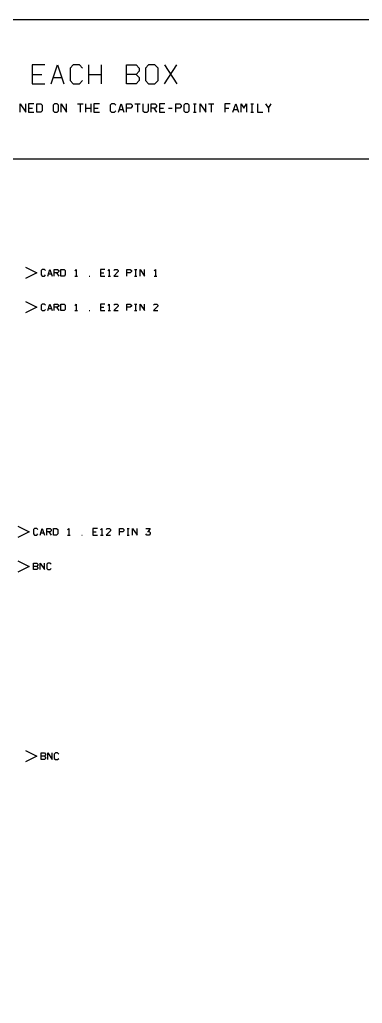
# Model space of a CAD drawing. Header units: millimetres. Extents: x 10 to 2534, y 10 to 1372.
# Drawn here: x 224 to 332.9, y 1058.7 to 1371.6 of the extents above; entities that cross this region are included whole.
import ezdxf

# ---------------------------------------------------------------- set-up
doc = ezdxf.new("R2010")
doc.units = ezdxf.units.MM
for name, color, linetype, lineweight in [('GROUP', 6, 'CONTINUOUS', 25), ('PORTAL', 2, 'CONTINUOUS', 25), ('SHEET', 7, 'CONTINUOUS', 25)]:
    doc.layers.add(name, color=color, linetype=linetype, lineweight=lineweight)

msp = doc.modelspace()

# ---------------------------------------------------------------- linework, layer by layer
at = {"layer": 'GROUP'}
msp.add_lwpolyline([(24, 223.4), (1535.9, 223.4), (1535.9, 1327.2), (24, 1327.2)], close=True, dxfattribs=at)
at = {"layer": 'PORTAL'}
for points in [[(225.8, 1292.9), (229.4, 1291.1), (225.8, 1289.3)], [(232.2, 1291.8), (231.85, 1292.15), (231.15, 1292.15), (230.8, 1291.8), (230.8, 1290.4), (231.15, 1290.05), (231.85, 1290.05), (232.2, 1290.4)], [(232.9, 1290.05), (233.6, 1292.15), (234.3, 1290.05)], [(233.145, 1290.75), (234.055, 1290.75)], [(235, 1290.05), (235, 1292.15), (236.05, 1292.15), (236.4, 1291.8), (236.4, 1291.45), (236.05, 1291.1), (235, 1291.1)], [(235.7, 1291.1), (236.4, 1290.05)], [(237.1, 1290.05), (237.1, 1292.15), (238.15, 1292.15), (238.5, 1291.8), (238.5, 1290.4), (238.15, 1290.05), (237.1, 1290.05)], [(241.58, 1291.73), (242, 1292.15), (242, 1290.05)], [(241.58, 1290.05), (242.42, 1290.05)], [(246.13, 1290.05), (246.27, 1290.05)], [(251.1, 1292.15), (249.7, 1292.15), (249.7, 1290.05), (251.1, 1290.05)], [(249.7, 1291.1), (250.75, 1291.1)], [(252.08, 1291.73), (252.5, 1292.15), (252.5, 1290.05)], [(252.08, 1290.05), (252.92, 1290.05)], [(253.9, 1291.8), (254.25, 1292.15), (254.95, 1292.15), (255.3, 1291.8), (255.3, 1291.45), (253.9, 1290.05), (255.3, 1290.05)], [(258.1, 1290.05), (258.1, 1292.15), (259.15, 1292.15), (259.5, 1291.8), (259.5, 1291.45), (259.15, 1291.1), (258.1, 1291.1)], [(260.55, 1292.15), (261.25, 1292.15)], [(260.55, 1290.05), (261.25, 1290.05)], [(260.9, 1290.05), (260.9, 1292.15)], [(262.3, 1290.05), (262.3, 1292.15), (263.7, 1290.05), (263.7, 1292.15)], [(266.78, 1291.73), (267.2, 1292.15), (267.2, 1290.05)], [(266.78, 1290.05), (267.62, 1290.05)], [(225.8, 1281.9), (229.4, 1280.1), (225.8, 1278.3)], [(232.2, 1280.8), (231.85, 1281.15), (231.15, 1281.15), (230.8, 1280.8), (230.8, 1279.4), (231.15, 1279.05), (231.85, 1279.05), (232.2, 1279.4)], [(232.9, 1279.05), (233.6, 1281.15), (234.3, 1279.05)], [(235, 1279.05), (235, 1281.15), (236.05, 1281.15), (236.4, 1280.8), (236.4, 1280.45), (236.05, 1280.1), (235, 1280.1)], [(235.7, 1280.1), (236.4, 1279.05)], [(237.1, 1279.05), (237.1, 1281.15), (238.15, 1281.15), (238.5, 1280.8), (238.5, 1279.4), (238.15, 1279.05), (237.1, 1279.05)], [(241.58, 1280.73), (242, 1281.15), (242, 1279.05)], [(251.1, 1281.15), (249.7, 1281.15), (249.7, 1279.05), (251.1, 1279.05)], [(249.7, 1280.1), (250.75, 1280.1)], [(252.08, 1280.73), (252.5, 1281.15), (252.5, 1279.05)], [(253.9, 1280.8), (254.25, 1281.15), (254.95, 1281.15), (255.3, 1280.8), (255.3, 1280.45), (253.9, 1279.05), (255.3, 1279.05)], [(258.1, 1279.05), (258.1, 1281.15), (259.15, 1281.15), (259.5, 1280.8), (259.5, 1280.45), (259.15, 1280.1), (258.1, 1280.1)], [(260.55, 1281.15), (261.25, 1281.15)], [(260.9, 1279.05), (260.9, 1281.15)], [(262.3, 1279.05), (262.3, 1281.15), (263.7, 1279.05), (263.7, 1281.15)], [(266.5, 1280.8), (266.85, 1281.15), (267.55, 1281.15), (267.9, 1280.8), (267.9, 1280.45), (266.5, 1279.05), (267.9, 1279.05)], [(233.145, 1279.75), (234.055, 1279.75)], [(241.58, 1279.05), (242.42, 1279.05)], [(246.13, 1279.05), (246.27, 1279.05)], [(252.08, 1279.05), (252.92, 1279.05)], [(260.55, 1279.05), (261.25, 1279.05)], [(223.4, 1210.5), (227, 1208.7), (223.4, 1206.9)], [(229.8, 1209.4), (229.45, 1209.75), (228.75, 1209.75), (228.4, 1209.4), (228.4, 1208), (228.75, 1207.65), (229.45, 1207.65), (229.8, 1208)], [(230.5, 1207.65), (231.2, 1209.75), (231.9, 1207.65)], [(230.745, 1208.35), (231.655, 1208.35)], [(232.6, 1207.65), (232.6, 1209.75), (233.65, 1209.75), (234, 1209.4), (234, 1209.05), (233.65, 1208.7), (232.6, 1208.7)], [(233.3, 1208.7), (234, 1207.65)], [(234.7, 1207.65), (234.7, 1209.75), (235.75, 1209.75), (236.1, 1209.4), (236.1, 1208), (235.75, 1207.65), (234.7, 1207.65)], [(239.18, 1209.33), (239.6, 1209.75), (239.6, 1207.65)], [(248.7, 1209.75), (247.3, 1209.75), (247.3, 1207.65), (248.7, 1207.65)], [(247.3, 1208.7), (248.35, 1208.7)], [(249.68, 1209.33), (250.1, 1209.75), (250.1, 1207.65)], [(251.5, 1209.4), (251.85, 1209.75), (252.55, 1209.75), (252.9, 1209.4), (252.9, 1209.05), (251.5, 1207.65), (252.9, 1207.65)], [(255.7, 1207.65), (255.7, 1209.75), (256.75, 1209.75), (257.1, 1209.4), (257.1, 1209.05), (256.75, 1208.7), (255.7, 1208.7)], [(258.15, 1209.75), (258.85, 1209.75)], [(258.5, 1207.65), (258.5, 1209.75)], [(259.9, 1207.65), (259.9, 1209.75), (261.3, 1207.65), (261.3, 1209.75)], [(264.1, 1209.75), (265.5, 1209.75), (264.8, 1208.84)], [(264.66, 1208.84), (265.15, 1208.84), (265.5, 1208.49), (265.5, 1208), (265.15, 1207.65), (264.45, 1207.65), (264.1, 1208)], [(239.18, 1207.65), (240.02, 1207.65)], [(243.73, 1207.65), (243.87, 1207.65)], [(249.68, 1207.65), (250.52, 1207.65)], [(258.15, 1207.65), (258.85, 1207.65)], [(223.4, 1199.5), (227, 1197.7), (223.4, 1195.9)], [(228.4, 1196.65), (228.4, 1198.75), (229.45, 1198.75), (229.8, 1198.4), (229.8, 1198.05), (229.45, 1197.7), (228.4, 1197.7)], [(230.5, 1196.65), (230.5, 1198.75), (231.9, 1196.65), (231.9, 1198.75)], [(234, 1198.4), (233.65, 1198.75), (232.95, 1198.75), (232.6, 1198.4), (232.6, 1197), (232.95, 1196.65), (233.65, 1196.65), (234, 1197)], [(229.45, 1197.7), (229.8, 1197.35), (229.8, 1197), (229.45, 1196.65), (228.4, 1196.65)], [(225.8, 1139.1), (229.4, 1137.3), (225.8, 1135.5)], [(230.8, 1136.25), (230.8, 1138.35), (231.85, 1138.35), (232.2, 1138), (232.2, 1137.65), (231.85, 1137.3), (230.8, 1137.3)], [(231.85, 1137.3), (232.2, 1136.95), (232.2, 1136.6), (231.85, 1136.25), (230.8, 1136.25)], [(232.9, 1136.25), (232.9, 1138.35), (234.3, 1136.25), (234.3, 1138.35)], [(236.4, 1138), (236.05, 1138.35), (235.35, 1138.35), (235, 1138), (235, 1136.6), (235.35, 1136.25), (236.05, 1136.25), (236.4, 1136.6)]]:
    msp.add_lwpolyline(points, dxfattribs=at)
at = {"layer": 'SHEET'}
msp.add_lwpolyline([(9.6, 9.6), (2534.5, 9.6), (2534.5, 1371.6), (9.6, 1371.6)], close=True, dxfattribs=at)
for points in [[(232, 1357.2), (228, 1357.2), (228, 1351.2), (232, 1351.2)], [(234, 1351.2), (236, 1357.2), (238, 1351.2)], [(244, 1356.2), (243, 1357.2), (241, 1357.2), (240, 1356.2), (240, 1352.2), (241, 1351.2), (243, 1351.2), (244, 1352.2)], [(246, 1351.2), (246, 1357.2)], [(250, 1351.2), (250, 1357.2)], [(258, 1351.2), (258, 1357.2), (261, 1357.2), (262, 1356.2), (262, 1355.2), (261, 1354.2), (258, 1354.2)], [(265, 1351.2), (267, 1351.2), (268, 1352.2), (268, 1356.2), (267, 1357.2), (265, 1357.2), (264, 1356.2), (264, 1352.2), (265, 1351.2)], [(270, 1351.2), (274, 1357.2)], [(270, 1357.2), (274, 1351.2)], [(228, 1354.2), (231, 1354.2)], [(234.7, 1353.2), (237.3, 1353.2)], [(246, 1354.2), (250, 1354.2)], [(261, 1354.2), (262, 1353.2), (262, 1352.2), (261, 1351.2), (258, 1351.2)], [(224.2, 1342.2), (224.2, 1344.8), (225.933333, 1342.2), (225.933333, 1344.8)], [(228.533333, 1344.8), (226.8, 1344.8), (226.8, 1342.2), (228.533333, 1342.2)], [(226.8, 1343.5), (228.1, 1343.5)], [(229.4, 1342.2), (229.4, 1344.8), (230.7, 1344.8), (231.133333, 1344.366667), (231.133333, 1342.633333), (230.7, 1342.2), (229.4, 1342.2)], [(235.033333, 1342.2), (235.9, 1342.2), (236.333333, 1342.633333), (236.333333, 1344.366667), (235.9, 1344.8), (235.033333, 1344.8), (234.6, 1344.366667), (234.6, 1342.633333), (235.033333, 1342.2)], [(237.2, 1342.2), (237.2, 1344.8), (238.933333, 1342.2), (238.933333, 1344.8)], [(242.4, 1344.8), (244.133333, 1344.8)], [(243.266667, 1344.8), (243.266667, 1342.2)], [(245, 1342.2), (245, 1344.8)], [(245, 1343.5), (246.733333, 1343.5)], [(246.733333, 1342.2), (246.733333, 1344.8)], [(249.333333, 1344.8), (247.6, 1344.8), (247.6, 1342.2), (249.333333, 1342.2)], [(247.6, 1343.5), (248.9, 1343.5)], [(254.533333, 1344.366667), (254.1, 1344.8), (253.233333, 1344.8), (252.8, 1344.366667), (252.8, 1342.633333), (253.233333, 1342.2), (254.1, 1342.2), (254.533333, 1342.633333)], [(255.4, 1342.2), (256.266667, 1344.8), (257.133333, 1342.2)], [(255.703333, 1343.066667), (256.83, 1343.066667)], [(258, 1342.2), (258, 1344.8), (259.3, 1344.8), (259.733333, 1344.366667), (259.733333, 1343.933333), (259.3, 1343.5), (258, 1343.5)], [(260.6, 1344.8), (262.333333, 1344.8)], [(261.466667, 1344.8), (261.466667, 1342.2)], [(263.2, 1344.8), (263.2, 1342.633333), (263.633333, 1342.2), (264.5, 1342.2), (264.933333, 1342.633333), (264.933333, 1344.8)], [(265.8, 1342.2), (265.8, 1344.8), (267.1, 1344.8), (267.533333, 1344.366667), (267.533333, 1343.933333), (267.1, 1343.5), (265.8, 1343.5)], [(266.666667, 1343.5), (267.533333, 1342.2)], [(270.133333, 1344.8), (268.4, 1344.8), (268.4, 1342.2), (270.133333, 1342.2)], [(268.4, 1343.5), (269.7, 1343.5)], [(271.26, 1343.5), (272.473333, 1343.5)], [(273.6, 1342.2), (273.6, 1344.8), (274.9, 1344.8), (275.333333, 1344.366667), (275.333333, 1343.933333), (274.9, 1343.5), (273.6, 1343.5)], [(276.633333, 1342.2), (277.5, 1342.2), (277.933333, 1342.633333), (277.933333, 1344.366667), (277.5, 1344.8), (276.633333, 1344.8), (276.2, 1344.366667), (276.2, 1342.633333), (276.633333, 1342.2)], [(279.233333, 1344.8), (280.1, 1344.8)], [(279.666667, 1342.2), (279.666667, 1344.8)], [(281.4, 1342.2), (281.4, 1344.8), (283.133333, 1342.2), (283.133333, 1344.8)], [(284, 1344.8), (285.733333, 1344.8)], [(284.866667, 1344.8), (284.866667, 1342.2)], [(290.933333, 1344.8), (289.2, 1344.8), (289.2, 1342.2)], [(289.2, 1343.5), (290.5, 1343.5)], [(291.8, 1342.2), (292.666667, 1344.8), (293.533333, 1342.2)], [(292.103333, 1343.066667), (293.23, 1343.066667)], [(294.4, 1342.2), (294.4, 1344.8), (295.266667, 1343.413333), (296.133333, 1344.8), (296.133333, 1342.2)], [(297.433333, 1344.8), (298.3, 1344.8)], [(297.866667, 1342.2), (297.866667, 1344.8)], [(299.6, 1344.8), (299.6, 1342.2), (301.333333, 1342.2)], [(302.2, 1344.8), (303.066667, 1343.5), (303.933333, 1344.8)], [(303.066667, 1343.5), (303.066667, 1342.2)], [(279.233333, 1342.2), (280.1, 1342.2)], [(297.433333, 1342.2), (298.3, 1342.2)]]:
    msp.add_lwpolyline(points, dxfattribs=at)

doc.saveas('drawing.dxf')
